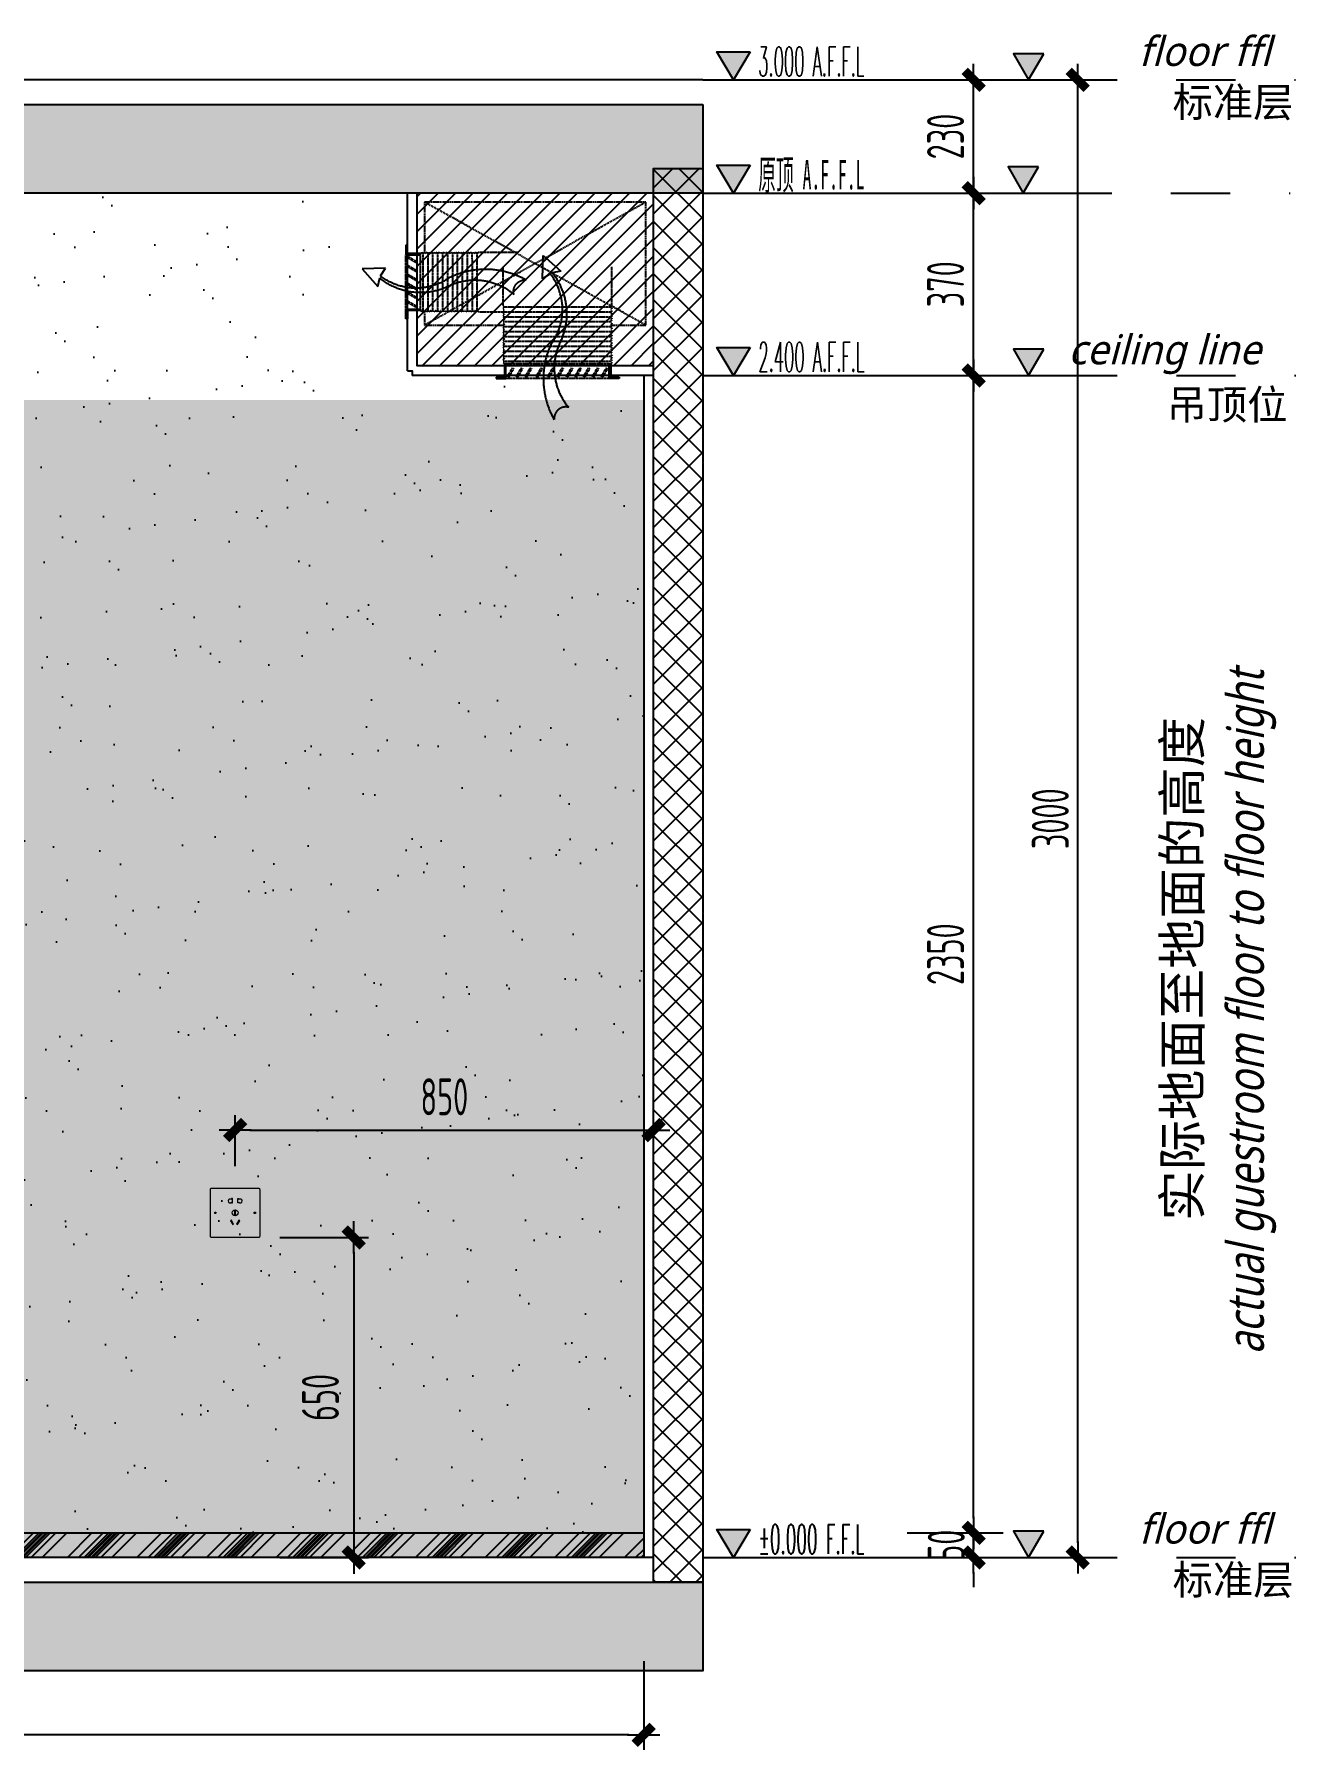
# Model space of a CAD drawing. Header units: inches. Extents: x 96003 to 270950, y -80202 to 65998.
# Drawn here: x 156535 to 159097, y 5726 to 9209 of the extents above; entities that cross this region are included whole.
import ezdxf
from ezdxf.enums import TextEntityAlignment as Align

# ---------------------------------------------------------------- set-up
doc = ezdxf.new("R2010")
doc.units = ezdxf.units.IN
doc.header["$LTSCALE"] = 10
doc.header["$MEASUREMENT"] = 0
doc.linetypes.add('DASH', pattern=[0.35, 0.25, -0.1])
doc.linetypes.add('M-CENTER', pattern=[1.8, 1.2, -0.2, 0.2, -0.2])
for name, color, linetype in [('01', 200, 'Continuous'), ('C-顶面灯具、灯带', 22, 'Continuous'), ('ED-文字说明', 50, 'Continuous'), ('ED-造型尺寸', 44, 'Continuous'), ('EL-1', 1, 'Continuous'), ('EL-DIM', 50, 'Continuous'), ('EL-FURN', 1, 'Continuous'), ('EL-天花轮廓线', 100, 'Continuous'), ('EL-立面', 136, 'Continuous'), ('FC-地面造型', 136, 'Continuous'), ('FF-FINISH【完成面】', 20, 'Continuous'), ('SBEI', 1, 'Continuous')]:
    doc.layers.add(name, color=color, linetype=linetype)
doc.layers.add('F-2', color=145, linetype='Continuous', lineweight=0)
doc.styles.add('-宋体', font='')
doc.styles.add('CCD_DIM', font='archs.shx', dxfattribs={"width": 0.7})
doc.styles.add('hz', font='simplex', dxfattribs={"width": 0.7, "bigfont": 'hztxt'})
doc.styles.add('LUCIDIA', font='')
doc.styles.add('RomanS', font='romans.shx', dxfattribs={"width": 0.9})
doc.styles.add('st', font='')
doc.styles.add('宋体', font='', dxfattribs={"height": 60})
doc.styles.get('-宋体').set_extended_font_data('SimSun')
doc.styles.get('LUCIDIA').set_extended_font_data('Lucida Sans', italic=True)
doc.styles.get('st').set_extended_font_data('SimSun')
doc.styles.get('宋体').set_extended_font_data('SimSun')
doc.dimstyles.new('1.30', dxfattribs={"dimscale": 30, "dimtxt": 2.5, "dimasz": 1, "dimexe": 1, "dimexo": 1.5, "dimgap": 1, "dimtad": 1, "dimdec": 0, "dimrnd": 5, "dimdsep": 46, "dimtxsty": 'CCD_DIM', "dimblk": 'CCD_Dimension_Tick', "dimcen": 1, "dimclrd": 44, "dimclre": 44, "dimclrt": 2, "dimadec": 0, "dimazin": 2, "dimtfac": 1, "dimtdec": 0, "dimtix": 1, "dimtmove": 2, "dimatfit": 3, "dimldrblk": 'CCD_Dimension_Tick', "dimfxl": 5, "dimfxlon": 1, "dimtolj": 1, "dimarcsym": 0})
doc.dimstyles.new('Matrix_30内', dxfattribs={"dimscale": 30, "dimtxt": 2.5, "dimasz": 1, "dimexe": 2, "dimexo": 1.5, "dimgap": 0.6, "dimtad": 1, "dimdec": 0, "dimrnd": 1, "dimzin": 12, "dimdsep": 46, "dimtxsty": 'CCD_DIM', "dimblk": 'CCD_Dimension_Tick', "dimcen": 0.125, "dimclrd": 44, "dimclre": 44, "dimclrt": 50, "dimadec": 0, "dimazin": 0, "dimtfac": 1, "dimtdec": 0, "dimtix": 1, "dimtmove": 2, "dimatfit": 3, "dimldrblk": 'CCD_Leader_Dot', "dimfxl": 5, "dimfxlon": 1, "dimtvp": 1, "dimtolj": 1, "dimtzin": 0, "dimarcsym": 0})

# ---------------------------------------------------------------- blocks, each defined once
blk = doc.blocks.new('*U707')
h = blk.add_hatch()
h.set_pattern_fill('ANSI37', color=250, scale=300, angle=-90)
h.set_pattern_definition([(315, (222532.87, 70519.302), (26.516504, 26.516504), []), (45, (222532.87, 70519.302), (-26.516504, 26.516504), [])])
h.paths.add_polyline_path([(144521, -74584.5), (144521, -74684.5), (147391.4, -74684.5), (147391.4, -74584.5)])
at = {"color": 5, "elevation": 0}
blk.add_lwpolyline([(144521, -74584.5), (144521, -74684.5), (147391.4, -74684.5), (147391.4, -74584.5)], close=True, dxfattribs=at)
blk = doc.blocks.new('CCD_Dimension_Tick')
at = {"color": 0, "linetype": 'ByBlock'}
for p, q in [((-1.09, 0), (0, 0)), ((0, 0), (1.09, 0))]:
    blk.add_line(p, q, dxfattribs=at)
at = {"color": 0, "linetype": 'Continuous', "const_width": 0.608}
blk.add_lwpolyline([(-0.61, -0.61), (0.61, 0.61)], dxfattribs=at)
blk = doc.blocks.new('*D708')
at = {"layer": 'Defpoints', "color": 0, "linetype": 'ByBlock', "transparency": 16777216}
for p in [(154912.8, 6166.2, 0), (157772.8, 6116.2), (154912.8, 5756.2)]:
    blk.add_point(p, dxfattribs=at)
at = {"layer": 'FC-地面造型', "color": 44, "linetype": 'ByBlock', "lineweight": -2, "transparency": 16777216}
for p, q in [((154912.8, 5906.2), (154912.8, 5726.2)), ((157772.8, 5906.2), (157772.8, 5726.2)), ((157742.8, 5756.2), (154942.8, 5756.2))]:
    blk.add_line(p, q, dxfattribs=at)
at = {"layer": 'FC-地面造型', "color": 44, "linetype": 'ByBlock', "lineweight": -2, "transparency": 16777216, "xscale": 30, "yscale": 30, "zscale": 30, "rotation": 180}
blk.add_blockref('CCD_Dimension_Tick', (154912.8, 5756.2), dxfattribs=at)
at = {"layer": 'FC-地面造型', "color": 44, "linetype": 'ByBlock', "lineweight": -2, "transparency": 16777216, "xscale": 30, "yscale": 30, "zscale": 30}
blk.add_blockref('CCD_Dimension_Tick', (157772.8, 5756.2), dxfattribs=at)
at = {"layer": 'FC-地面造型', "color": 2, "linetype": 'ByBlock', "transparency": 16777216, "insert": (156342.8, 5825.2), "char_height": 75, "attachment_point": 5, "style": 'CCD_DIM'}
blk.add_mtext('\\A1;2860', dxfattribs=at)
blk = doc.blocks.new('A$C7C994854')
at = {"color": 0}
blk.add_lwpolyline([(0, 100), (95, 100, -0.414214), (97.5, 97.5), (97.5, 2.5, -0.414214), (95, 0), (0, 0, -0.414214), (-2.5, 2.5), (-2.5, 97.5, -0.414214)], format="xyb", close=True, dxfattribs=at)
for points in [[(40.1, 71.5), (40.1, 70), (42.1, 70), (42.1, 79), (40.1, 79), (40.1, 76.7)], [(54.9, 71.5), (54.9, 70), (52.9, 70), (52.9, 79), (54.9, 79), (54.9, 76.7)]]:
    blk.add_lwpolyline(points, dxfattribs=at)
for points in [[(46.5, 45.5), (48.5, 45.5), (48.5, 54.5), (46.5, 54.5)], [(42.6, 26), (44.4, 27), (39.9, 34.8), (38.1, 33.8)], [(50.6, 27), (52.4, 26), (56.9, 33.8), (55.1, 34.8)]]:
    blk.add_lwpolyline(points, close=True, dxfattribs=at)
for centre, radius in [((7.5, 50), 1.54), ((47.5, 50), 6), ((87.5, 50), 1.54)]:
    blk.add_circle(centre, radius, dxfattribs=at)
for centre, start, end in [((37.1, 74.1), 40.2111, 319.7889), ((57.9, 74.1), 220.2111, 139.7889)]:
    blk.add_arc(centre, 4, start, end, dxfattribs=at)
blk = doc.blocks.new('*U64')
at = {"xscale": -1}
blk.add_blockref('A$C7C994854', (40.4, -29.9), dxfattribs=at)
blk = doc.blocks.new('*D717')
at = {"layer": 'Defpoints', "color": 0, "linetype": 'ByBlock', "transparency": 16777216}
for p in [(156942.9, 6766.2), (156942.9, 6116.2), (157183.7, 6116.2)]:
    blk.add_point(p, dxfattribs=at)
at = {"layer": 'FC-地面造型', "color": 44, "linetype": 'ByBlock', "lineweight": -2, "transparency": 16777216}
for p, q in [((157033.7, 6766.2), (157213.7, 6766.2)), ((157183.7, 6736.2), (157183.7, 6146.2)), ((157033.7, 6116.2), (157213.7, 6116.2))]:
    blk.add_line(p, q, dxfattribs=at)
at = {"layer": 'FC-地面造型', "color": 44, "linetype": 'ByBlock', "lineweight": -2, "transparency": 16777216, "xscale": 30, "yscale": 30, "zscale": 30}
for p, rotation in [((157183.7, 6766.2), 90), ((157183.7, 6116.2), 270)]:
    blk.add_blockref('CCD_Dimension_Tick', p, dxfattribs=dict(at, rotation=rotation))
at = {"layer": 'FC-地面造型', "color": 2, "linetype": 'ByBlock', "transparency": 16777216, "insert": (157116.2, 6441.2), "char_height": 75, "attachment_point": 5, "rotation": 90, "style": 'CCD_DIM'}
blk.add_mtext('\\A1;650', dxfattribs=at)
blk = doc.blocks.new('*D718')
at = {"layer": 'Defpoints', "color": 0, "linetype": 'ByBlock', "transparency": 16777216}
for p in [(157792.9, 6984.2), (156942.9, 6866.2), (157792.9, 6866.2)]:
    blk.add_point(p, dxfattribs=at)
at = {"layer": 'FC-地面造型', "color": 44, "linetype": 'ByBlock', "lineweight": -2, "transparency": 16777216}
for p, q in [((156942.9, 6911.2), (156942.9, 7014.2)), ((157792.9, 6911.2), (157792.9, 7014.2)), ((156972.9, 6984.2), (157762.9, 6984.2))]:
    blk.add_line(p, q, dxfattribs=at)
at = {"layer": 'FC-地面造型', "color": 44, "linetype": 'ByBlock', "lineweight": -2, "transparency": 16777216, "xscale": 30, "yscale": 30, "zscale": 30, "rotation": 180}
blk.add_blockref('CCD_Dimension_Tick', (156942.9, 6984.2), dxfattribs=at)
at = {"layer": 'FC-地面造型', "color": 44, "linetype": 'ByBlock', "lineweight": -2, "transparency": 16777216, "xscale": 30, "yscale": 30, "zscale": 30}
blk.add_blockref('CCD_Dimension_Tick', (157792.9, 6984.2), dxfattribs=at)
at = {"layer": 'FC-地面造型', "color": 2, "linetype": 'ByBlock', "transparency": 16777216, "insert": (157367.9, 7051.7), "char_height": 75, "attachment_point": 5, "style": 'CCD_DIM'}
blk.add_mtext('\\A1;850', dxfattribs=at)
blk = doc.blocks.new('*D721')
at = {"layer": 'Defpoints', "color": 0, "linetype": 'ByBlock', "transparency": 16777216}
for p in [(158262.9, 6166.3), (158442.9, 6166.3), (158262.9, 6116.3)]:
    blk.add_point(p, dxfattribs=at)
at = {"layer": 'EL-天花轮廓线', "color": 44, "lineweight": -2, "transparency": 16777216}
for p, q in [((158442.9, 6196.3), (158442.9, 6226.3)), ((158307.9, 6166.3), (158502.9, 6166.3)), ((158442.9, 6116.3), (158442.9, 6166.3)), ((158307.9, 6116.3), (158502.9, 6116.3)), ((158442.9, 6086.3), (158442.9, 6056.3))]:
    blk.add_line(p, q, dxfattribs=at)
at = {"layer": 'EL-天花轮廓线', "color": 44, "linetype": 'ByBlock', "lineweight": -2, "transparency": 16777216, "xscale": 30, "yscale": 30, "zscale": 30}
for p, rotation in [((158442.9, 6166.3), 270), ((158442.9, 6116.3), 90)]:
    blk.add_blockref('CCD_Dimension_Tick', p, dxfattribs=dict(at, rotation=rotation))
at = {"layer": 'EL-天花轮廓线', "color": 50, "linetype": 'ByBlock', "transparency": 16777216, "insert": (158387.4, 6141.3), "char_height": 75, "attachment_point": 5, "rotation": 90, "style": 'CCD_DIM'}
blk.add_mtext('\\A1;50', dxfattribs=at)
blk = doc.blocks.new('CCD_Leader_Dot')
at = {"color": 0, "linetype": 'ByBlock'}
blk.add_line((-5, 0), (-10, 0), dxfattribs=at)
at = {"color": 0, "linetype": 'ByBlock', "const_width": 5}
blk.add_lwpolyline([(-2.5, 0, 1), (2.5, 0, 1)], format="xyb", close=True, dxfattribs=at)
blk = doc.blocks.new('*D722')
at = {"layer": 'Defpoints', "color": 0, "linetype": 'ByBlock', "transparency": 16777216}
for p in [(158262.9, 9116.3), (158442.9, 9116.3), (158262.9, 8886.5)]:
    blk.add_point(p, dxfattribs=at)
at = {"layer": 'EL-天花轮廓线', "color": 44, "lineweight": -2, "transparency": 16777216}
for p, q in [((158307.9, 9116.3), (158502.9, 9116.3)), ((158442.9, 8916.5), (158442.9, 9086.3)), ((158307.9, 8886.5), (158502.9, 8886.5))]:
    blk.add_line(p, q, dxfattribs=at)
at = {"layer": 'EL-天花轮廓线', "color": 44, "linetype": 'ByBlock', "lineweight": -2, "transparency": 16777216, "xscale": 30, "yscale": 30, "zscale": 30}
for p, rotation in [((158442.9, 9116.3), 90), ((158442.9, 8886.5), 270)]:
    blk.add_blockref('CCD_Dimension_Tick', p, dxfattribs=dict(at, rotation=rotation))
at = {"layer": 'EL-天花轮廓线', "color": 50, "linetype": 'ByBlock', "transparency": 16777216, "insert": (158385.9, 9001.4), "char_height": 75, "attachment_point": 5, "rotation": 90, "style": 'CCD_DIM'}
blk.add_mtext('\\A1;230', dxfattribs=at)
blk = doc.blocks.new('*D723')
at = {"layer": 'Defpoints', "color": 0, "linetype": 'ByBlock', "transparency": 16777216}
for p in [(158262.9, 9116.3), (158654.3, 9116.3), (158262.9, 6116.3)]:
    blk.add_point(p, dxfattribs=at)
at = {"layer": 'EL-天花轮廓线', "color": 44, "lineweight": -2, "transparency": 16777216}
for p, q in [((158504.3, 9116.3), (158714.3, 9116.3)), ((158654.3, 6146.3), (158654.3, 9086.3)), ((158504.3, 6116.3), (158714.3, 6116.3))]:
    blk.add_line(p, q, dxfattribs=at)
at = {"layer": 'EL-天花轮廓线', "color": 44, "linetype": 'ByBlock', "lineweight": -2, "transparency": 16777216, "xscale": 30, "yscale": 30, "zscale": 30}
for p, rotation in [((158654.3, 9116.3), 90), ((158654.3, 6116.3), 270)]:
    blk.add_blockref('CCD_Dimension_Tick', p, dxfattribs=dict(at, rotation=rotation))
at = {"layer": 'EL-天花轮廓线', "color": 50, "linetype": 'ByBlock', "transparency": 16777216, "insert": (158598.8, 7616.3), "char_height": 75, "attachment_point": 5, "rotation": 90, "style": 'CCD_DIM'}
blk.add_mtext('\\A1;3000', dxfattribs=at)
blk = doc.blocks.new('ELEVATION')
blk.add_hatch(color=256).paths.add_polyline_path([(4.17, 2.47), (2.7, 0), (1.23, 2.47)])
blk.add_line((0, 0), (14.67, 0))
blk.add_lwpolyline([(4.17, 2.47), (2.7, 0), (1.23, 2.47)], close=True)
at = {"style": 'hz', "width": 0.444477}
blk.add_attdef('ELEV', text='', height=2.5, dxfattribs=at).set_placement((4.89, 0.32), (14.26, 0.32), align=Align.FIT)
blk = doc.blocks.new('A$C2E6F40A5')
blk.add_hatch(color=256).paths.add_polyline_path([(40, 69.3), (-40, 69.3), (0, 0)])
at = {"color": 0}
blk.add_lwpolyline([(40, 69.3), (-40, 69.3), (0, 0), (40, 69.3)], dxfattribs=at)
blk = doc.blocks.new('20150428.1023048')
at = {"layer": 'ED-造型尺寸', "color": 250, "linetype": 'M-CENTER', "ltscale": 2}
blk.add_line((21.19, 0, 0), (-14.89, 0, 0), dxfattribs=at)
at = {"layer": 'ED-造型尺寸', "xscale": -0.0256, "yscale": 0.0256, "zscale": 0.0256}
blk.add_blockref('A$C2E6F40A5', (3.19, 0, 0), dxfattribs=at)
blk = doc.blocks.new('*D724')
at = {"layer": 'Defpoints', "color": 0, "linetype": 'ByBlock', "transparency": 16777216}
for p in [(158262.9, 8886.5), (158442.9, 8886.5), (158262.9, 8516.3)]:
    blk.add_point(p, dxfattribs=at)
at = {"layer": 'EL-天花轮廓线', "color": 44, "lineweight": -2, "transparency": 16777216}
for p, q in [((158307.9, 8886.5), (158502.9, 8886.5)), ((158442.9, 8546.3), (158442.9, 8856.5)), ((158307.9, 8516.3), (158502.9, 8516.3))]:
    blk.add_line(p, q, dxfattribs=at)
at = {"layer": 'EL-天花轮廓线', "color": 44, "linetype": 'ByBlock', "lineweight": -2, "transparency": 16777216, "xscale": 30, "yscale": 30, "zscale": 30}
for p, rotation in [((158442.9, 8886.5), 90), ((158442.9, 8516.3), 270)]:
    blk.add_blockref('CCD_Dimension_Tick', p, dxfattribs=dict(at, rotation=rotation))
at = {"layer": 'EL-天花轮廓线', "color": 50, "linetype": 'ByBlock', "transparency": 16777216, "insert": (158385.9, 8701.4), "char_height": 75, "attachment_point": 5, "rotation": 90, "style": 'CCD_DIM'}
blk.add_mtext('\\A1;370', dxfattribs=at)
blk = doc.blocks.new('*D725')
at = {"layer": 'Defpoints', "color": 0, "linetype": 'ByBlock', "transparency": 16777216}
for p in [(158262.9, 8516.3), (158442.9, 8516.3), (158262.9, 6166.3)]:
    blk.add_point(p, dxfattribs=at)
at = {"layer": 'EL-天花轮廓线', "color": 44, "lineweight": -2, "transparency": 16777216}
for p, q in [((158307.9, 8516.3), (158502.9, 8516.3)), ((158442.9, 6196.3), (158442.9, 8486.3)), ((158307.9, 6166.3), (158502.9, 6166.3))]:
    blk.add_line(p, q, dxfattribs=at)
at = {"layer": 'EL-天花轮廓线', "color": 44, "linetype": 'ByBlock', "lineweight": -2, "transparency": 16777216, "xscale": 30, "yscale": 30, "zscale": 30}
for p, rotation in [((158442.9, 8516.3), 90), ((158442.9, 6166.3), 270)]:
    blk.add_blockref('CCD_Dimension_Tick', p, dxfattribs=dict(at, rotation=rotation))
at = {"layer": 'EL-天花轮廓线', "color": 50, "linetype": 'ByBlock', "transparency": 16777216, "insert": (158385.9, 7341.3), "char_height": 75, "attachment_point": 5, "rotation": 90, "style": 'CCD_DIM'}
blk.add_mtext('\\A1;2350', dxfattribs=at)
blk = doc.blocks.new('*U51')
at = {"color": 250}
blk.add_wipeout([(54, -50), (51, -50), (51, -33), (23.9, -33), (21.4, -35.5), (18.9, -33), (16.5, -35.5), (14, -33), (11.5, -35.5), (9, -33), (6.5, -35.5), (4, -33), (1.5, -35.5), (-1, -33), (-3.5, -35.5), (-6, -33), (-8.5, -35.5), (-11, -33), (-13.5, -35.5), (-16, -33), (-18.5, -35.5), (-21, -33), (-23.5, -35.5), (-26, -33), (-28.5, -35.5), (-31, -33), (-33.5, -35.5), (-36, -33), (-38.5, -35.5), (-41, -33), (-43.5, -35.5), (-46, -33), (-48.5, -35.5), (-51, -33), (-53.5, -35.5), (-56, -33), (-58.5, -35.5), (-61, -33), (-63.5, -35.5), (-66, -33), (-68.5, -35.5), (-71, -33), (-73.5, -35.5), (-76, -33), (-78.5, -35.5), (-81, -33), (-83.5, -35.5), (-86, -33), (-88.5, -35.5), (-91, -33), (-91, -33), (-90.9, 83), (-90.9, 83), (-88.4, 85.5), (-85.9, 83), (-83.4, 85.5), (-80.9, 83), (-78.5, 85.5), (-76, 83), (-73.5, 85.5), (-71, 83), (-68.5, 85.5), (-66, 83), (-63.5, 85.5), (-61, 83), (-58.5, 85.5), (-56, 83), (-53.5, 85.5), (-51, 83), (-48.5, 85.5), (-46, 83), (-43.5, 85.5), (-41, 83), (-38.5, 85.5), (-36, 83), (-33.5, 85.5), (-31, 83), (-28.5, 85.5), (-26, 83), (-23.5, 85.5), (-21, 83), (-18.5, 85.5), (-16, 83), (-13.5, 85.5), (-11, 83), (-8.5, 85.5), (-6, 83), (-3.5, 85.5), (-1, 83), (1.5, 85.5), (4, 83), (6.5, 85.5), (9, 83), (11.5, 85.5), (14, 83), (16.5, 85.5), (19, 83), (21.5, 85.5), (24, 83), (51, 83), (51, 100), (54, 100)], dxfattribs=at)
at = {"color": 251, "linetype": 'DASH', "ltscale": 0.25}
for p, q in [((-93.4, 85.5), (-173.2, 85.5)), ((-93.4, 85.5), (-90.9, 83)), ((-91, -33), (-90.9, 83)), ((-88.4, 85.5), (-90.9, 83)), ((-88.4, 85.5), (-85.9, 83)), ((-83.4, 85.5), (-85.9, 83)), ((-83.4, 85.5), (-80.9, 83)), ((-81, -33), (-80.9, 83)), ((-78.5, 85.5), (-80.9, 83)), ((-78.5, 85.5), (-76, 83)), ((-73.5, 85.5), (-76, 83)), ((-73.5, 85.5), (-71, 83)), ((-68.5, 85.5), (-71, 83)), ((-71, -33), (-71, 83)), ((-68.5, 85.5), (-66, 83)), ((-63.5, 85.5), (-66, 83)), ((-63.5, 85.5), (-61, 83)), ((-58.5, 85.5), (-61, 83)), ((-61, -33), (-61, 83)), ((-58.5, 85.5), (-56, 83)), ((-53.5, 85.5), (-56, 83)), ((-53.5, 85.5), (-51, 83)), ((-48.5, 85.5), (-51, 83)), ((-51, -33), (-51, 83)), ((-48.5, 85.5), (-46, 83)), ((-43.5, 85.5), (-46, 83)), ((-43.5, 85.5), (-41, 83)), ((-38.5, 85.5), (-41, 83)), ((-41, -33), (-41, 83)), ((-38.5, 85.5), (-36, 83)), ((-33.5, 85.5), (-36, 83)), ((-33.5, 85.5), (-31, 83)), ((-28.5, 85.5), (-31, 83)), ((-31, -33), (-31, 83)), ((-28.5, 85.5), (-26, 83)), ((-23.5, 85.5), (-26, 83)), ((-23.5, 85.5), (-21, 83)), ((-18.5, 85.5), (-21, 83)), ((-21, -33), (-21, 83)), ((-18.5, 85.5), (-16, 83)), ((-13.5, 85.5), (-16, 83)), ((-13.5, 85.5), (-11, 83)), ((-8.5, 85.5), (-11, 83)), ((-11, -33), (-11, 83)), ((-8.5, 85.5), (-6, 83)), ((-3.5, 85.5), (-6, 83)), ((-3.5, 85.5), (-1, 83)), ((1.5, 85.5), (-1, 83)), ((-1, -33), (-1, 83)), ((1.5, 85.5), (4, 83)), ((6.5, 85.5), (4, 83)), ((6.5, 85.5), (9, 83)), ((11.5, 85.5), (9, 83)), ((9, -33), (9, 83)), ((11.5, 85.5), (14, 83)), ((16.5, 85.5), (14, 83)), ((16.5, 85.5), (19, 83)), ((18.9, -33), (19, 83)), ((21.5, 85.5), (19, 83)), ((21.5, 85.5), (24, 83)), ((24.1, -30), (24.1, 80)), ((54, -30), (54, 80)), ((-93.4, -35.5), (-91, -33)), ((-88.5, -35.5), (-91, -33)), ((-88.5, -35.5), (-86, -33)), ((-83.5, -35.5), (-86, -33)), ((-83.5, -35.5), (-81, -33)), ((-78.5, -35.5), (-81, -33)), ((-78.5, -35.5), (-76, -33)), ((-73.5, -35.5), (-76, -33)), ((-73.5, -35.5), (-71, -33)), ((-68.5, -35.5), (-71, -33)), ((-68.5, -35.5), (-66, -33)), ((-63.5, -35.5), (-66, -33)), ((-63.5, -35.5), (-61, -33)), ((-58.5, -35.5), (-61, -33)), ((-58.5, -35.5), (-56, -33)), ((-53.5, -35.5), (-56, -33)), ((-53.5, -35.5), (-51, -33)), ((-48.5, -35.5), (-51, -33)), ((-48.5, -35.5), (-46, -33)), ((-43.5, -35.5), (-46, -33)), ((-43.5, -35.5), (-41, -33)), ((-38.5, -35.5), (-41, -33)), ((-38.5, -35.5), (-36, -33)), ((-33.5, -35.5), (-36, -33)), ((-33.5, -35.5), (-31, -33)), ((-28.5, -35.5), (-31, -33)), ((-28.5, -35.5), (-26, -33)), ((-23.5, -35.5), (-26, -33)), ((-23.5, -35.5), (-21, -33)), ((-18.5, -35.5), (-21, -33)), ((-18.5, -35.5), (-16, -33)), ((-13.5, -35.5), (-16, -33)), ((-13.5, -35.5), (-11, -33)), ((-8.5, -35.5), (-11, -33)), ((-8.5, -35.5), (-6, -33)), ((-3.5, -35.5), (-6, -33)), ((-3.5, -35.5), (-1, -33)), ((1.5, -35.5), (-1, -33)), ((1.5, -35.5), (4, -33)), ((6.5, -35.5), (4, -33)), ((6.5, -35.5), (9, -33)), ((11.5, -35.5), (9, -33)), ((11.5, -35.5), (14, -33)), ((16.5, -35.5), (14, -33)), ((16.5, -35.5), (18.9, -33)), ((21.4, -35.5), (18.9, -33)), ((21.4, -35.5), (23.9, -33)), ((-93.4, -35.5), (-173.2, -35.5))]:
    blk.add_line(p, q, dxfattribs=at)
at = {"color": 1, "linetype": 'DASH', "ltscale": 30}
for points in [[(24.1, 80), (24.1, 83), (51, 83), (51, 100), (54, 100), (54, 80), (24.1, 80)], [(24.1, -30), (24.1, -33), (51, -33), (51, -50), (54, -50), (54, -30), (24.1, -30)]]:
    blk.add_lwpolyline(points, dxfattribs=at)
at = {"color": 251, "linetype": 'DASH', "ltscale": 0.25}
for points in [[(32.2, 66.9), (33.7, 64.3), (51, 74.3), (49.5, 76.9)], [(32.2, 48.7), (33.7, 46.1), (51, 56.1), (49.5, 58.7)], [(32.2, 30.5), (33.7, 27.9), (51, 37.9), (49.5, 40.5)], [(32.2, 12.4), (33.7, 9.8), (51, 19.8), (49.5, 22.4)], [(32.2, -5.8), (33.7, -8.4), (51, 1.6), (49.5, 4.2)], [(32.2, -23.9), (33.7, -26.5), (51, -16.5), (49.5, -13.9)]]:
    blk.add_lwpolyline(points, close=True, dxfattribs=at)
at = {"color": 136, "linetype": 'DASH', "ltscale": 100}
blk.add_lwpolyline([(95.7, 53.1), (143.1, 51.7), (111.2, 15.6), (107.2, 33.2, -0.292635), (-32, 16.2, 0.303913), (-165.4, -0.3, 0.514477), (-190.2, 29.3, -0.247711), (-35.5, 34.7, 0.335018), (105.4, 37.3)], format="xyb", close=True, dxfattribs=at)
blk = doc.blocks.new('QFGREWGREWGRE W')
at = {"layer": 'EL-FURN', "rotation": 270}
blk.add_blockref('*U51', (106564.9, -27354.9), dxfattribs=at)
blk = doc.blocks.new('ytut')
at = {"color": 250}
blk.add_wipeout([(144774.8, 4910.6), (144771.8, 4910.6), (144771.8, 4893.6), (144744.8, 4893.6), (144742.3, 4896.1), (144739.8, 4893.6), (144737.3, 4896.1), (144734.8, 4893.6), (144732.3, 4896.1), (144729.8, 4893.6), (144727.3, 4896.1), (144724.8, 4893.6), (144722.3, 4896.1), (144719.8, 4893.6), (144717.3, 4896.1), (144714.8, 4893.6), (144712.3, 4896.1), (144709.8, 4893.6), (144707.3, 4896.1), (144704.8, 4893.6), (144702.3, 4896.1), (144699.8, 4893.6), (144697.3, 4896.1), (144694.8, 4893.6), (144692.3, 4896.1), (144689.8, 4893.6), (144687.3, 4896.1), (144684.8, 4893.6), (144682.3, 4896.1), (144679.8, 4893.6), (144677.3, 4896.1), (144674.8, 4893.6), (144672.4, 4896.1), (144669.9, 4893.6), (144667.4, 4896.1), (144664.9, 4893.6), (144662.4, 4896.1), (144659.9, 4893.6), (144657.4, 4896.1), (144654.9, 4893.6), (144652.4, 4896.1), (144649.9, 4893.6), (144647.4, 4896.1), (144644.9, 4893.6), (144642.4, 4896.1), (144639.9, 4893.6), (144637.4, 4896.1), (144634.9, 4893.6), (144632.4, 4896.1), (144629.9, 4893.6), (144629.9, 4893.6), (144629.9, 4677.6), (144629.9, 4677.6), (144632.4, 4675.1), (144634.9, 4677.6), (144637.4, 4675.1), (144639.9, 4677.6), (144642.4, 4675.1), (144644.9, 4677.6), (144647.4, 4675.1), (144649.9, 4677.6), (144652.4, 4675.1), (144654.9, 4677.6), (144657.4, 4675.1), (144659.9, 4677.6), (144662.4, 4675.1), (144664.9, 4677.6), (144667.4, 4675.1), (144669.9, 4677.6), (144672.4, 4675.1), (144674.9, 4677.6), (144677.4, 4675.1), (144679.9, 4677.6), (144682.4, 4675.1), (144684.9, 4677.6), (144687.3, 4675.1), (144689.8, 4677.6), (144692.3, 4675.1), (144694.8, 4677.6), (144697.3, 4675.1), (144699.8, 4677.6), (144702.3, 4675.1), (144704.8, 4677.6), (144707.3, 4675.1), (144709.8, 4677.6), (144712.3, 4675.1), (144714.8, 4677.6), (144717.3, 4675.1), (144719.8, 4677.6), (144722.3, 4675.1), (144724.8, 4677.6), (144727.3, 4675.1), (144729.8, 4677.6), (144732.3, 4675.1), (144734.8, 4677.6), (144737.3, 4675.1), (144739.8, 4677.6), (144742.3, 4675.1), (144744.8, 4677.6), (144771.8, 4677.6), (144771.8, 4660.6), (144774.8, 4660.6)], dxfattribs=at)
at = {"color": 251, "linetype": 'DASH', "ltscale": 0.25}
for p, q in [((144627.4, 4896.1), (144547.6, 4896.1)), ((144627.4, 4896.1), (144629.9, 4893.6)), ((144632.4, 4896.1), (144629.9, 4893.6)), ((144629.9, 4893.6), (144629.9, 4677.6)), ((144632.4, 4896.1), (144634.9, 4893.6)), ((144637.4, 4896.1), (144634.9, 4893.6)), ((144637.4, 4896.1), (144639.9, 4893.6)), ((144642.4, 4896.1), (144639.9, 4893.6)), ((144639.9, 4893.6), (144639.9, 4677.6)), ((144642.4, 4896.1), (144644.9, 4893.6)), ((144647.4, 4896.1), (144644.9, 4893.6)), ((144647.4, 4896.1), (144649.9, 4893.6)), ((144652.4, 4896.1), (144649.9, 4893.6)), ((144649.9, 4893.6), (144649.9, 4677.6)), ((144652.4, 4896.1), (144654.9, 4893.6)), ((144657.4, 4896.1), (144654.9, 4893.6)), ((144657.4, 4896.1), (144659.9, 4893.6)), ((144662.4, 4896.1), (144659.9, 4893.6)), ((144659.9, 4893.6), (144659.9, 4677.6)), ((144662.4, 4896.1), (144664.9, 4893.6)), ((144667.4, 4896.1), (144664.9, 4893.6)), ((144667.4, 4896.1), (144669.9, 4893.6)), ((144672.4, 4896.1), (144669.9, 4893.6)), ((144669.9, 4893.6), (144669.9, 4677.6)), ((144672.4, 4896.1), (144674.8, 4893.6)), ((144677.3, 4896.1), (144674.8, 4893.6)), ((144677.3, 4896.1), (144679.8, 4893.6)), ((144682.3, 4896.1), (144679.8, 4893.6)), ((144679.8, 4893.6), (144679.9, 4677.6)), ((144682.3, 4896.1), (144684.8, 4893.6)), ((144687.3, 4896.1), (144684.8, 4893.6)), ((144687.3, 4896.1), (144689.8, 4893.6)), ((144692.3, 4896.1), (144689.8, 4893.6)), ((144689.8, 4893.6), (144689.9, 4677.6)), ((144692.3, 4896.1), (144694.8, 4893.6)), ((144697.3, 4896.1), (144694.8, 4893.6)), ((144697.3, 4896.1), (144699.8, 4893.6)), ((144702.3, 4896.1), (144699.8, 4893.6)), ((144699.8, 4893.6), (144699.8, 4677.6)), ((144702.3, 4896.1), (144704.8, 4893.6)), ((144707.3, 4896.1), (144704.8, 4893.6)), ((144707.3, 4896.1), (144709.8, 4893.6)), ((144712.3, 4896.1), (144709.8, 4893.6)), ((144709.8, 4893.6), (144709.8, 4677.6)), ((144712.3, 4896.1), (144714.8, 4893.6)), ((144717.3, 4896.1), (144714.8, 4893.6)), ((144717.3, 4896.1), (144719.8, 4893.6)), ((144722.3, 4896.1), (144719.8, 4893.6)), ((144719.8, 4893.6), (144719.8, 4677.6)), ((144722.3, 4896.1), (144724.8, 4893.6)), ((144727.3, 4896.1), (144724.8, 4893.6)), ((144727.3, 4896.1), (144729.8, 4893.6)), ((144732.3, 4896.1), (144729.8, 4893.6)), ((144729.8, 4893.6), (144729.8, 4677.6)), ((144732.3, 4896.1), (144734.8, 4893.6)), ((144737.3, 4896.1), (144734.8, 4893.6)), ((144737.3, 4896.1), (144739.8, 4893.6)), ((144742.3, 4896.1), (144739.8, 4893.6)), ((144739.8, 4893.6), (144739.8, 4677.6)), ((144742.3, 4896.1), (144744.8, 4893.6)), ((144744.9, 4890.6), (144744.9, 4680.6)), ((144774.8, 4890.6), (144774.8, 4680.6)), ((144627.4, 4675.1), (144547.6, 4675.1)), ((144627.4, 4675.1), (144629.9, 4677.6)), ((144632.4, 4675.1), (144629.9, 4677.6)), ((144632.4, 4675.1), (144634.9, 4677.6)), ((144637.4, 4675.1), (144634.9, 4677.6)), ((144637.4, 4675.1), (144639.9, 4677.6)), ((144642.4, 4675.1), (144639.9, 4677.6)), ((144642.4, 4675.1), (144644.9, 4677.6)), ((144647.4, 4675.1), (144644.9, 4677.6)), ((144647.4, 4675.1), (144649.9, 4677.6)), ((144652.4, 4675.1), (144649.9, 4677.6)), ((144652.4, 4675.1), (144654.9, 4677.6)), ((144657.4, 4675.1), (144654.9, 4677.6)), ((144657.4, 4675.1), (144659.9, 4677.6)), ((144662.4, 4675.1), (144659.9, 4677.6)), ((144662.4, 4675.1), (144664.9, 4677.6)), ((144667.4, 4675.1), (144664.9, 4677.6)), ((144667.4, 4675.1), (144669.9, 4677.6)), ((144672.4, 4675.1), (144669.9, 4677.6)), ((144672.4, 4675.1), (144674.9, 4677.6)), ((144677.4, 4675.1), (144674.9, 4677.6)), ((144677.4, 4675.1), (144679.9, 4677.6)), ((144682.4, 4675.1), (144679.9, 4677.6)), ((144682.4, 4675.1), (144684.9, 4677.6)), ((144687.3, 4675.1), (144684.9, 4677.6)), ((144687.3, 4675.1), (144689.8, 4677.6)), ((144692.3, 4675.1), (144689.8, 4677.6)), ((144692.3, 4675.1), (144694.8, 4677.6)), ((144697.3, 4675.1), (144694.8, 4677.6)), ((144697.3, 4675.1), (144699.8, 4677.6)), ((144702.3, 4675.1), (144699.8, 4677.6)), ((144702.3, 4675.1), (144704.8, 4677.6)), ((144707.3, 4675.1), (144704.8, 4677.6)), ((144707.3, 4675.1), (144709.8, 4677.6)), ((144712.3, 4675.1), (144709.8, 4677.6)), ((144712.3, 4675.1), (144714.8, 4677.6)), ((144717.3, 4675.1), (144714.8, 4677.6)), ((144717.3, 4675.1), (144719.8, 4677.6)), ((144722.3, 4675.1), (144719.8, 4677.6)), ((144722.3, 4675.1), (144724.8, 4677.6)), ((144727.3, 4675.1), (144724.8, 4677.6)), ((144727.3, 4675.1), (144729.8, 4677.6)), ((144732.3, 4675.1), (144729.8, 4677.6)), ((144732.3, 4675.1), (144734.8, 4677.6)), ((144737.3, 4675.1), (144734.8, 4677.6)), ((144737.3, 4675.1), (144739.8, 4677.6)), ((144742.3, 4675.1), (144739.8, 4677.6)), ((144742.3, 4675.1), (144744.8, 4677.6))]:
    blk.add_line(p, q, dxfattribs=at)
at = {"color": 1, "linetype": 'DASH', "ltscale": 30}
for points in [[(144744.9, 4890.6), (144744.9, 4893.6), (144771.8, 4893.6), (144771.8, 4910.6), (144774.8, 4910.6), (144774.8, 4890.6), (144744.9, 4890.6)], [(144744.9, 4680.6), (144744.9, 4677.6), (144771.8, 4677.6), (144771.8, 4660.6), (144774.8, 4660.6), (144774.8, 4680.6), (144744.9, 4680.6)]]:
    blk.add_lwpolyline(points, dxfattribs=at)
at = {"color": 251, "linetype": 'DASH', "ltscale": 0.25}
for points in [[(144753.1, 4884.6), (144754.6, 4887.2), (144771.9, 4877.2), (144770.4, 4874.6)], [(144753.1, 4866.4), (144754.6, 4869), (144771.9, 4859), (144770.4, 4856.4)], [(144753.1, 4848.3), (144754.6, 4850.9), (144771.9, 4840.9), (144770.4, 4838.3)], [(144753.1, 4830.9), (144754.6, 4833.5), (144771.9, 4823.5), (144770.4, 4820.9)], [(144753.1, 4813.6), (144754.6, 4816.2), (144771.9, 4806.2), (144770.4, 4803.6)], [(144753.1, 4794.7), (144754.6, 4797.3), (144771.9, 4787.3), (144770.4, 4784.7)], [(144753.1, 4775.8), (144754.6, 4778.4), (144771.9, 4768.4), (144770.4, 4765.8)], [(144753.1, 4752.2), (144754.6, 4754.8), (144771.9, 4744.8), (144770.4, 4742.2)], [(144753.1, 4730.1), (144754.6, 4732.7), (144771.9, 4722.7), (144770.4, 4720.1)], [(144753.1, 4711.9), (144754.6, 4714.5), (144771.9, 4704.5), (144770.4, 4701.9)], [(144753.1, 4693.8), (144754.6, 4696.4), (144771.9, 4686.4), (144770.4, 4683.8)]]:
    blk.add_lwpolyline(points, close=True, dxfattribs=at)
at = {"color": 136, "linetype": 'DASH', "ltscale": 100}
blk.add_lwpolyline([(144572, 4755), (144524.6, 4756.3), (144556.5, 4792.5), (144560.4, 4774.8, -0.292635), (144699.7, 4791.8, 0.303913), (144833.1, 4808.3, 0.514477), (144857.9, 4778.8, -0.247711), (144703.2, 4773.3, 0.335018), (144562.3, 4770.8)], format="xyb", close=True, dxfattribs=at)

msp = doc.modelspace()

# ---------------------------------------------------------------- hatches: boundary and pattern name
h = msp.add_hatch(color=250)
h.dxf.hatch_style = 1
h.paths.add_polyline_path([(157892.8, 9066.4), (157892.8, 8886.7), (154892.8, 8886.4), (154892.8, 9066.1)])
h = msp.add_hatch()
h.set_pattern_fill('AR-SAND', color=250, scale=3)
h.set_pattern_definition([(37.5, (0, 0), (-0.18898007, 5.78047131), [0, -4.56, 0, -5.1, 0, -4.875]), (7.5, (0, 0), (5.3093301, 8.4664382), [0, -2.46, 0, -4.11, 0, -1.575]), (327.5, (-3.69, 0), (9.34242559, 0.01697716), [0, -1.5, 0, -5.4, 0, -7.05]), (317.5, (-3.69, 0), (9.0183798, 2.6330267), [0, -0.75, 0, -3.54, 0, -4.05])])
h.paths.add_polyline_path([(154912.8, 8466.2), (157772.8, 8466.2), (157772.8, 6116.2), (154912.8, 6116.2)])
h = msp.add_hatch(color=250)
h.dxf.hatch_style = 1
h.paths.add_polyline_path([(157892.8, 6066.2), (157892.8, 5886.2), (154892.8, 5886.2), (154892.8, 6066.2)])
at = {"layer": 'FC-地面造型', "linetype": 'ByBlock'}
h = msp.add_hatch(dxfattribs=at)
h.set_pattern_fill('AR-SAND', color=250, scale=100)
h.paths.add_polyline_path([(154292.8, 8516.2), (154892.8, 8516.2), (154892.8, 8886.4), (157172.8, 8886.7), (157172.8, 8535.9), (157072.8, 8575.9), (157052.8, 8575.9), (157052.8, 8525.9), (157062.8, 8525.9), (157062.8, 8515.9), (157772.8, 8516.2), (157772.8, 6166.2), (154912.8, 6166.2), (154927.8, 6646.2), (154312.8, 6646.2)])
h = msp.add_hatch(dxfattribs=at)
h.set_pattern_fill('CYL', color=250, scale=100, angle=90, pattern_type=2)
h.set_pattern_definition([(225, (120136.22, 506437.66), (70.710678, -70.710678), []), (225, (120137.63, 506436.25), (70.710678, -70.710678), []), (225, (120140.46, 506433.42), (70.710678, -70.710678), []), (225, (120146.12, 506427.76), (70.710678, -70.710678), []), (225, (120157.43, 506416.45), (70.710678, -70.710678), []), (225, (120182.89, 506390.99), (70.710678, -70.710678), []), (225, (120194.2, 506379.68), (70.710678, -70.710678), []), (225, (120199.86, 506374.02), (70.710678, -70.710678), []), (225, (120202.69, 506371.19), (70.710678, -70.710678), []), (225, (120204.1, 506369.78), (70.710678, -70.710678), [])])
h.paths.add_polyline_path([(157772.8, 6116.2), (154912.8, 6116.2), (154912.8, 6166.2), (157772.8, 6166.2)])

# ---------------------------------------------------------------- linework, layer by layer
at = {"color": 5}
for p, q in [((157892.8, 9116.3), (154892.8, 9116)), ((157792.9, 6116.2), (155092.8, 6116.2))]:
    msp.add_line(p, q, dxfattribs=at)
at = {"layer": '01'}
for points in [[(157892.8, 9066.4), (157892.8, 8886.7), (154892.8, 8886.4), (154892.8, 9066.1)], [(157892.8, 6066.2), (157892.8, 5886.2), (154892.8, 5886.2), (154892.8, 6066.2)]]:
    msp.add_lwpolyline(points, close=True, dxfattribs=at)
at = {"layer": 'EL-1', "linetype": 'DASH'}
msp.add_lwpolyline([(157327.4, 8618.4), (157777.4, 8618.4), (157777.4, 8868.4), (157327.4, 8868.4)], close=True, dxfattribs=at)
at = {"layer": 'FC-地面造型', "color": 30, "linetype": 'ByBlock', "elevation": 0}
msp.add_lwpolyline([(157772.8, 6116.2), (154912.8, 6116.2), (154912.8, 6166.2), (157772.8, 6166.2)], close=True, dxfattribs=at)
at = {"layer": 'FF-FINISH【完成面】', "linetype": 'ByBlock'}
msp.add_line((157772.8, 8515.9), (157772.8, 6116.2), dxfattribs=at)
at = {"layer": 'SBEI', "color": 3}
msp.add_lwpolyline([(157292.8, 8525.9), (157302.8, 8525.9), (157302.8, 8515.9)], dxfattribs=at)

# ---------------------------------------------------------------- block references
at = {"layer": 'C-顶面灯具、灯带', "color": 8, "linetype": 'ByBlock', "xscale": -1, "rotation": 270}
msp.add_blockref('*U707', (232477.4, -138454.8, 0), dxfattribs=at)
at = {"layer": 'ED-文字说明'}
ref = msp.add_blockref('ELEVATION', (157892.8, 9116.3), dxfattribs=dict(at, xscale=23.04, yscale=23.04, zscale=23.04))
ref.add_attrib('ELEV', '3.000 A.F.F.L', dxfattribs={"layer": '0', "height": 60, "style": 'RomanS', "width": 0.357941}).set_placement((158005.5, 9123.7, 0), (158221.3, 9123.7, 0), align=Align.FIT)
ref = msp.add_blockref('ELEVATION', (157892.8, 8886.5), dxfattribs=dict(at, xscale=23.04, yscale=23.04, zscale=23.04))
ref.add_attrib('ELEV', '原顶 A.F.F.L', dxfattribs={"layer": '0', "height": 60, "style": '-宋体', "width": 0.421459}).set_placement((158005.5, 8893.9, 0), (158221.3, 8893.9, 0), align=Align.FIT)
ref = msp.add_blockref('ELEVATION', (157893, 8516.3), dxfattribs=dict(at, xscale=23.04, yscale=23.04, zscale=23.04))
ref.add_attrib('ELEV', '2.400 A.F.F.L', dxfattribs={"layer": '0', "height": 60, "style": 'RomanS', "width": 0.357941}).set_placement((158005.7, 8523.7, 0), (158221.5, 8523.7, 0), align=Align.FIT)
ref = msp.add_blockref('ELEVATION', (157892.8, 6116.3), dxfattribs=dict(at, xscale=23.04, yscale=23.04, zscale=23.04))
ref.add_attrib('ELEV', '%%p0.000 F.F.L', dxfattribs={"layer": '0', "height": 60, "style": 'RomanS', "width": 0.361366}).set_placement((158005.5, 6123.7, 0), (158221.3, 6123.7, 0), align=Align.FIT)
at = {"layer": 'ED-造型尺寸', "xscale": -30, "yscale": 30, "zscale": 30}
for p in [(158650.3, 9116.3, 0), (158639.4, 8886.5, 0), (158650.4, 8516.3, 0), (158650.4, 6116.3, 0)]:
    msp.add_blockref('20150428.1023048', p, dxfattribs=at)
at = {"layer": 'F-2', "xscale": -1}
msp.add_blockref('*U64', (156935.8, 6796.1), dxfattribs=at)

# ---------------------------------------------------------------- texts
at = {"layer": 'ED-文字说明'}
for s, style, p in [('ceiling line', 'LUCIDIA', (158635, 8538.9)), ('吊顶位', 'st', (158835, 8427.1))]:
    msp.add_text(s, height=60, dxfattribs=dict(at, style=style)).set_placement(p)
at = {"layer": 'ED-文字说明', "style": 'LUCIDIA', "width": 0.8}
msp.add_text('actual guestroom floor to floor height', height=75, rotation=90, dxfattribs=at).set_placement((159032.4, 6529.6))
at = {"layer": 'ED-文字说明', "style": '宋体'}
msp.add_text('实际地面至地面的高度', height=75, rotation=90, dxfattribs=at).set_placement((158903.8, 6800))
at = {"layer": 'EL-DIM', "color": 2}
for s, style, p in [('floor ffl ', 'LUCIDIA', (158777.9, 9144.6)), ('标准层', 'st', (158847, 9041.2)), ('floor ffl ', 'LUCIDIA', (158778.1, 6144.6)), ('标准层', 'st', (158847.1, 6041.2))]:
    msp.add_text(s, height=60, dxfattribs=dict(at, style=style)).set_placement(p)

# ---------------------------------------------------------------- dimensions: what is measured, and where the dimension line sits
at = {"layer": 'EL-天花轮廓线', "color": 136, "linetype": 'ByBlock'}
for base, p1, p2, picture, middle in [((158442.9, 9116.3), (158262.9, 8886.5), (158262.9, 9116.3), '*D722', (158385.9, 9001.4)), ((158654.3, 9116.3), (158262.9, 6116.3), (158262.9, 9116.3), '*D723', (158598.8, 7616.3)), ((158442.9, 8886.5), (158262.9, 8516.3), (158262.9, 8886.5), '*D724', (158385.9, 8701.4)), ((158442.9, 8516.3), (158262.9, 6166.3), (158262.9, 8516.3), '*D725', (158385.9, 7341.3)), ((158442.9, 6166.3), (158262.9, 6116.3), (158262.9, 6166.3), '*D721', (158387.4, 6141.3))]:
    dim = msp.add_linear_dim(base=base, p1=p1, p2=p2, angle=90, dimstyle='Matrix_30内', dxfattribs=at)
    dim.commit()
    dim.dimension.update_dxf_attribs({"geometry": picture, "text_midpoint": middle})
at = {"layer": 'FC-地面造型', "color": 8, "linetype": 'ByBlock'}
dim = msp.add_linear_dim(base=(157792.9, 6984.2), p1=(156942.9, 6866.2), p2=(157792.9, 6866.2), dimstyle='1.30', dxfattribs=at)
dim.commit()
dim.dimension.update_dxf_attribs({"geometry": '*D718', "text_midpoint": (157367.9, 7051.7)})
for base, p1, p2, angle, picture, middle in [((157183.7, 6116.2), (156942.9, 6766.2), (156942.9, 6116.2), 90, '*D717', (157116.2, 6441.2)), ((154912.8, 5756.2), (157772.8, 6116.2), (154912.8, 6166.2, 0), 180, '*D708', (156342.8, 5825.2))]:
    dim = msp.add_linear_dim(base=base, p1=p1, p2=p2, angle=angle, dimstyle='1.30', dxfattribs=at)
    dim.commit()
    dim.dimension.update_dxf_attribs({"geometry": picture, "text_midpoint": middle})

# ---------------------------------------------------------------- next in the draw order: block references
at = {"layer": 'EL-立面', "xscale": -1, "rotation": 270}
msp.add_blockref('QFGREWGREWGRE W', (184698.7, -97883.9), dxfattribs=at)

# ---------------------------------------------------------------- next in the draw order: linework, layer by layer
at = {"layer": 'SBEI', "color": 3}
msp.add_lwpolyline([(157292.8, 8525.9), (157292.8, 8886.2)], dxfattribs=at)

# ---------------------------------------------------------------- next in the draw order: block references
at = {"rotation": 270}
msp.add_blockref('ytut', (152812.2, 153284.7), dxfattribs=at)

# ---------------------------------------------------------------- next in the draw order: hatches: boundary and pattern name
at = {"linetype": 'ByBlock'}
h = msp.add_hatch(dxfattribs=at)
h.set_pattern_fill('ANSI31', color=250, scale=200)
h.set_pattern_definition([(45, (20512.707, 81135.347), (-17.6776695, 17.6776695), [])])
h.paths.add_polyline_path([(157492.8, 8886.2), (157312.8, 8886.2), (157312.8, 8534.9), (157792.9, 8535.9), (157792.9, 8886.2)])

# ---------------------------------------------------------------- next in the draw order: linework, layer by layer
at = {"layer": 'EL-1', "linetype": 'DASH'}
msp.add_line((157327.4, 8618.4), (157777.4, 8868.4), dxfattribs=at)
msp.add_lwpolyline([(157777.4, 8618.4), (157327.4, 8868.4)], dxfattribs=at)
at = {"layer": 'SBEI', "color": 136}
msp.add_lwpolyline([(157792.9, 8535.9), (157312.8, 8535.9), (157312.8, 8886.2)], dxfattribs=at)
at = {"layer": 'SBEI', "color": 3}
msp.add_lwpolyline([(157792.9, 8515.9), (157302.8, 8515.9)], dxfattribs=at)

doc.saveas('drawing.dxf')
